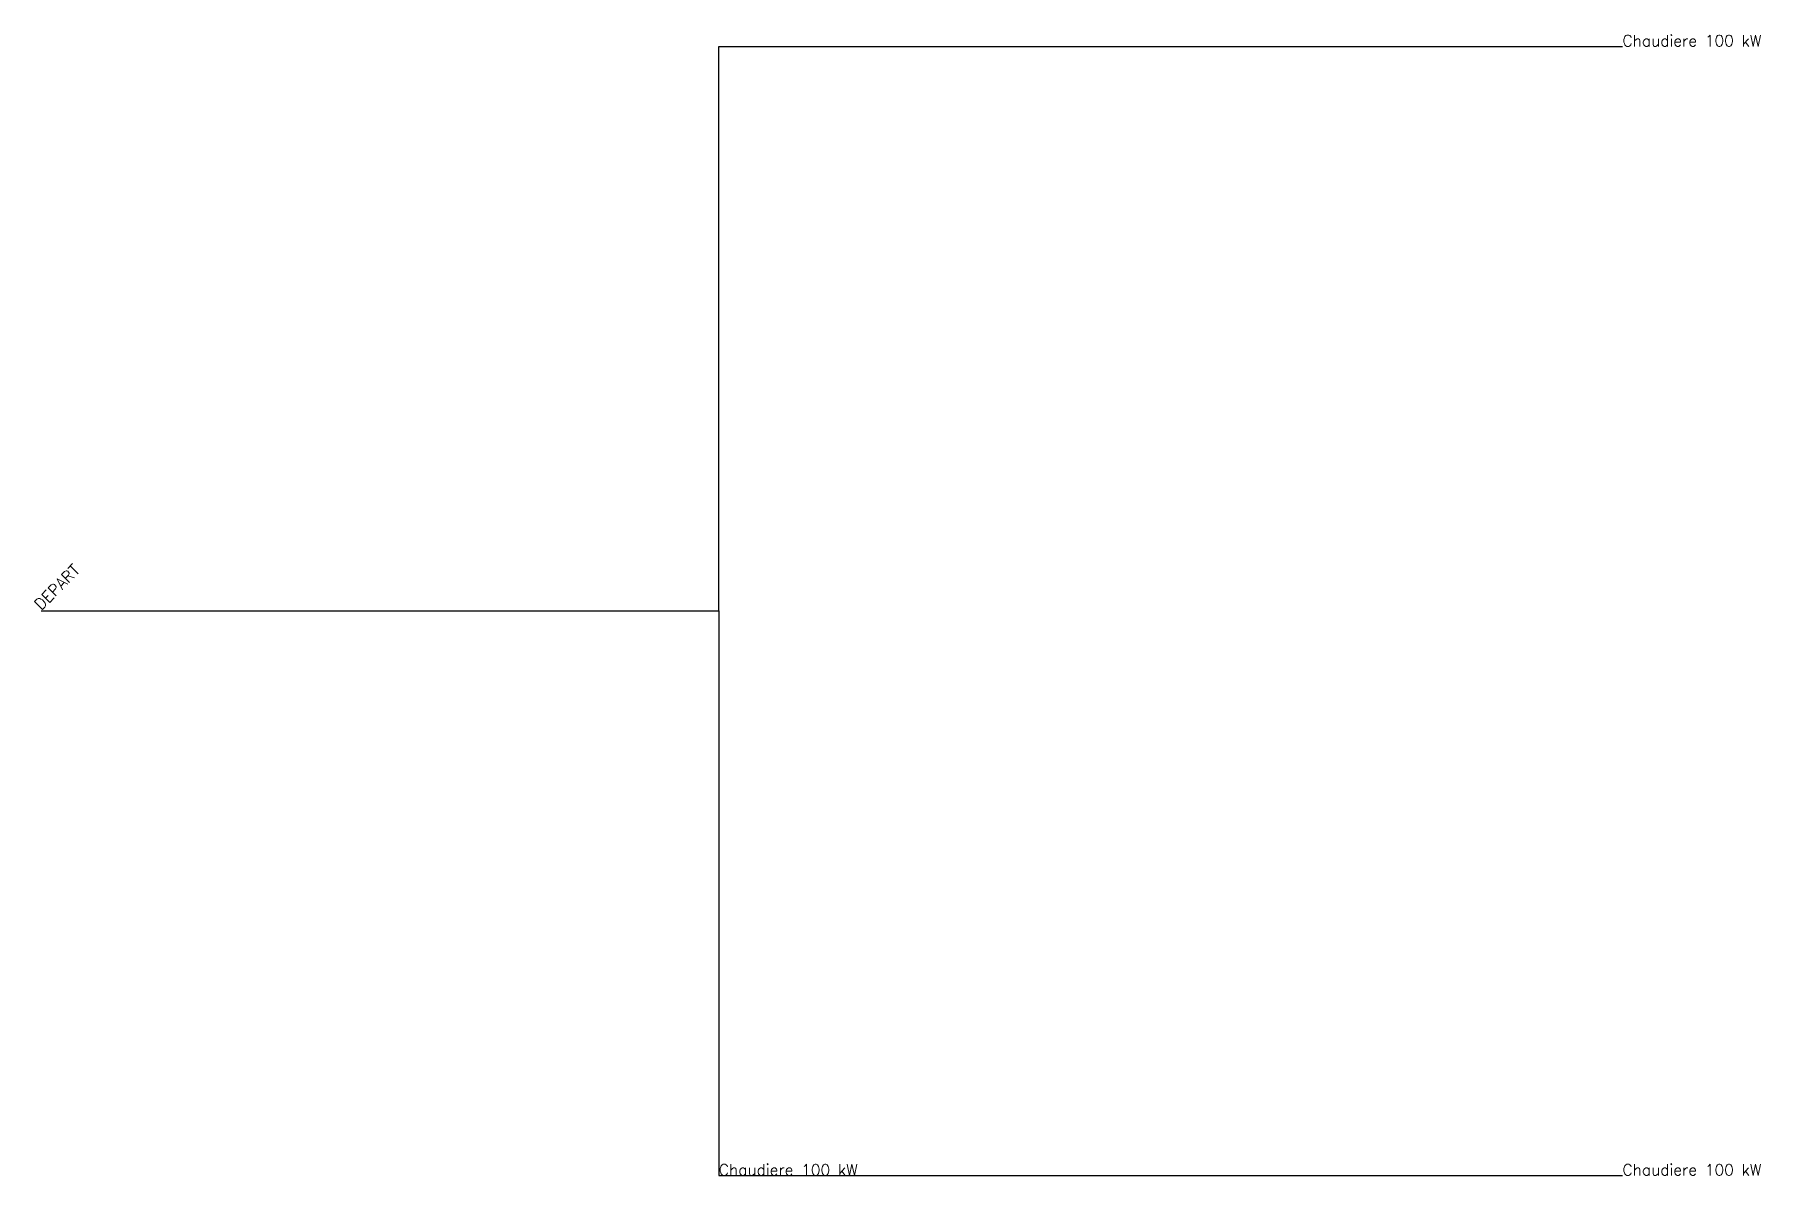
# Model space of a CAD drawing. Header units: metres. Extents: x 54.16 to 61.8, y 47.49 to 52.54.
import ezdxf

# ---------------------------------------------------------------- set-up
doc = ezdxf.new("R2010")
doc.units = ezdxf.units.M
doc.layers.add('GAZ', color=2, linetype='Continuous')
doc.styles.get("Standard").update_dxf_attribs({"font": 'simplex8.shx'})

msp = doc.modelspace()

# ---------------------------------------------------------------- linework, layer by layer
at = {"layer": 'GAZ'}
for p, q in [((57.190116, 49.987437), (57.190116, 52.487437)), ((57.190116, 52.487437), (61.190116, 52.487437)), ((54.190116, 49.987437), (57.190116, 49.987437)), ((57.190116, 49.987437), (57.190116, 47.487437)), ((57.190116, 47.487437), (61.190116, 47.487437)), ((57.190116, 47.487437), (57.190116, 47.487437, 2.5))]:
    msp.add_line(p, q, dxfattribs=at)

# ---------------------------------------------------------------- texts
for p in [(61.190116, 52.487437), (57.190116, 47.487437, 2.5), (61.190116, 47.487437)]:
    msp.add_text('Chaudiere 100 kW', height=0.05, dxfattribs=at).set_placement(p)
msp.add_text('DEPART', height=0.05, rotation=45, dxfattribs=at).set_placement((54.190116, 49.987437))

doc.saveas('drawing.dxf')
